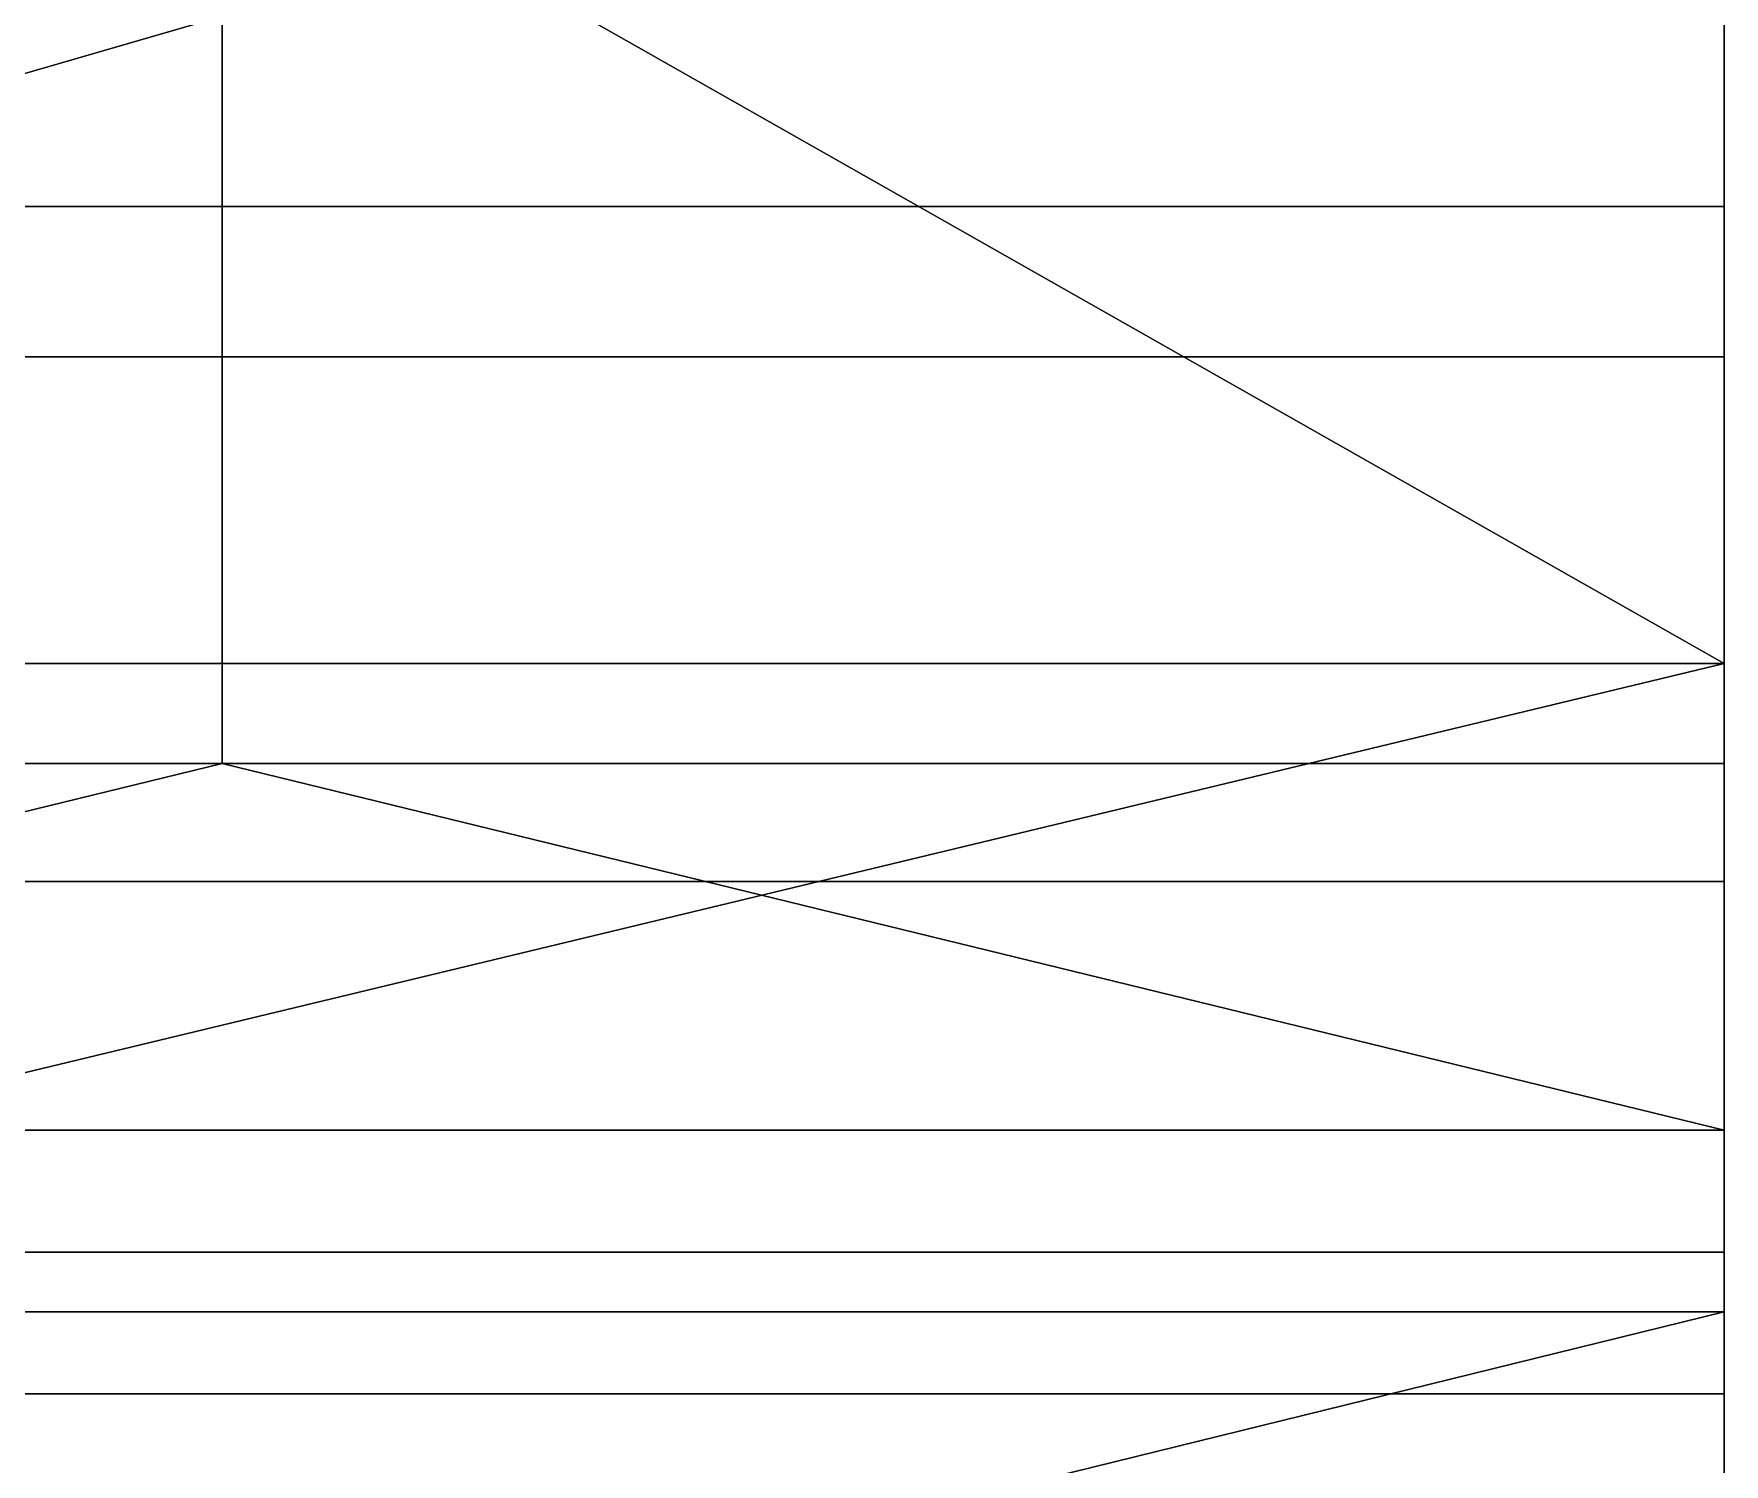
# Model space of a CAD drawing. Extents: x -11.8 to 11.8, y -23.6 to 0.1.
# Drawn here: x 4.3 to 9.96, y -11.78 to -6.99 of the extents above; entities that cross this region are included whole.
import ezdxf

# ---------------------------------------------------------------- set-up
doc = ezdxf.new("R2010")
doc.units = 0
doc.header["$MEASUREMENT"] = 0
doc.layers.add('COURO', color=7, linetype='CONTINUOUS')

msp = doc.modelspace()

# ---------------------------------------------------------------- linework, layer by layer
at = {"layer": 'COURO'}
for points in [[(-0.039, -3.4202, -12.7558), (9.961, -9.0976, -21.7269), (-10.039, -9.0976, -21.7269)], [(9.961, -3.4202, -12.7558), (9.961, -9.0976, -21.7269), (-0.039, -3.4202, -12.7558)], [(9.961, -8.4759, -15.8383), (9.961, -5.4681, -11.3219), (9.961, -3.4202, -12.7558)], [(9.961, -3.4202, -12.7558), (9.961, -6.767, -17.8176), (9.961, -8.4759, -15.8383)], [(9.961, -5.0349, -63.0926), (-0.1006, -5.0349, -63.0926), (-0.1006, -7.5665, -64.4375), (9.961, -7.5665, -64.4375)], [(-10.039, -11.2701, -20.4899), (-10.039, -5.4681, -11.3219), (9.961, -5.4681, -11.3219)], [(9.961, -5.4681, -11.3219), (9.961, -11.2701, -20.4899), (-10.039, -11.2701, -20.4899)], [(9.961, -9.014, -62.2955), (9.961, -5.6249, -60.3789), (9.961, -6.7233, -64.0757)], [(9.961, -6.7233, -64.0757), (9.961, -10.9789, -65.1919), (9.961, -9.014, -62.2955)], [(9.961, -6.767, -17.8176), (9.961, -9.8396, -23.0504), (9.961, -8.4759, -15.8383)], [(4.9302, -6.7964, -61.2635), (-0.1006, -6.7964, -61.2635), (-0.1006, -8.0694, -61.9423), (4.9302, -8.0694, -61.9423)], [(9.961, -6.7964, -61.2635), (4.9302, -6.7964, -61.2635), (4.9302, -8.0694, -61.9423), (9.961, -8.0694, -61.9423)], [(9.961, -7.5665, -64.4375), (-0.1006, -7.5665, -64.4375), (-0.1006, -9.8284, -65.0556), (9.961, -9.8284, -65.0556)], [(4.9302, -8.0694, -61.9423), (-0.1006, -8.0694, -61.9423), (-0.1006, -9.4321, -62.4157), (4.9302, -9.4321, -62.4157)], [(9.961, -8.0694, -61.9423), (4.9302, -8.0694, -61.9423), (4.9302, -9.4321, -62.4157), (9.961, -9.4321, -62.4157)], [(9.961, -11.2701, -20.4899), (9.961, -8.4759, -15.8383), (9.961, -9.8396, -23.0504)], [(9.961, -12.891, -62.6541), (9.961, -9.014, -62.2955), (9.961, -10.9789, -65.1919)], [(9.961, -9.0976, -21.7269), (9.961, -13.9154, -31.1876), (-10.039, -13.9154, -31.1876)], [(-10.039, -13.9154, -31.1876), (-10.039, -9.0976, -21.7269), (9.961, -9.0976, -21.7269)], [(4.9302, -9.4321, -62.4157), (-0.1006, -9.4321, -62.4157), (-0.1006, -10.6617, -62.6511)], [(-0.1006, -10.6617, -62.6511), (9.961, -10.6617, -62.6511), (4.9302, -9.4321, -62.4157)], [(9.961, -10.6617, -62.6511), (9.961, -9.4321, -62.4157), (4.9302, -9.4321, -62.4157)], [(9.961, -9.8284, -65.0556), (-0.1006, -9.8284, -65.0556), (-0.1006, -11.07, -65.1978), (9.961, -11.07, -65.1978)], [(9.961, -9.8396, -23.0504), (9.961, -12.6292, -28.4393), (9.961, -11.2701, -20.4899)], [(9.961, -10.6617, -62.6511), (-0.1006, -10.6617, -62.6511), (-0.1006, -11.5452, -62.7166), (9.961, -11.5452, -62.7166)], [(9.961, -10.9789, -65.1919), (9.961, -15.3474, -64.6696), (9.961, -12.891, -62.6541)], [(9.961, -11.07, -65.1978), (-0.1006, -11.07, -65.1978), (-0.1006, -12.0164, -65.2176), (9.961, -12.0164, -65.2176)], [(-10.039, -16.1936, -30.1581), (-10.039, -11.2701, -20.4899), (9.961, -11.2701, -20.4899)], [(9.961, -11.2701, -20.4899), (9.961, -16.1936, -30.1581), (-10.039, -16.1936, -30.1581)], [(9.961, -13.8446, -25.2666), (9.961, -11.2701, -20.4899), (9.961, -12.6292, -28.4393)], [(9.961, -11.5452, -62.7166), (-0.1006, -11.5452, -62.7166), (-0.1006, -12.2594, -62.7078), (9.961, -12.2594, -62.7078)]]:
    msp.add_3dface(points, dxfattribs=at)

doc.saveas('drawing.dxf')
